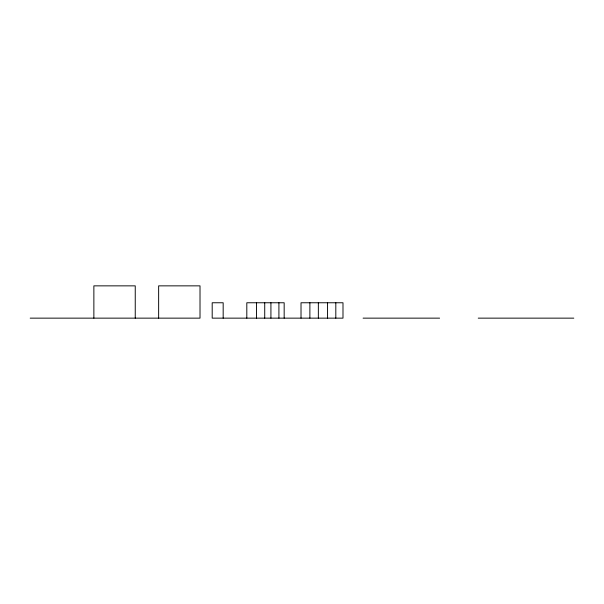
<?xml version="1.0" encoding="UTF-8"?>
<svg xmlns="http://www.w3.org/2000/svg" width="604" height="604" viewBox="0 0 604 604"><rect width="100%" height="100%" fill="white"/><g stroke="black" fill="none" stroke-linecap="round" stroke-linejoin="round"><path stroke-width="0.91" d="M30.2 318.142L200.015 318.142L200.015 285.858L158.641 285.858L158.641 318.142M363.087 318.142L439.606 318.142M478.24 318.142L573.8 318.142M335.816 302.763L335.816 318.142M327.557 302.763L327.557 318.142M318.353 302.763L318.353 318.142M309.882 302.763L309.882 318.142M301.019 318.142L301.019 302.763L342.989 302.763L342.989 318.142L212.193 318.142L212.193 302.763L223.17 302.763L223.17 318.142M284.167 318.142L284.167 302.763L246.809 302.763L246.809 318.142M278.912 302.763L278.912 318.142M270.924 302.763L270.924 318.142M264.726 302.763L264.726 318.142M256.511 302.763L256.511 318.142M135.243 318.142L135.243 285.858L93.869 285.858L93.869 318.142"/></g></svg>
